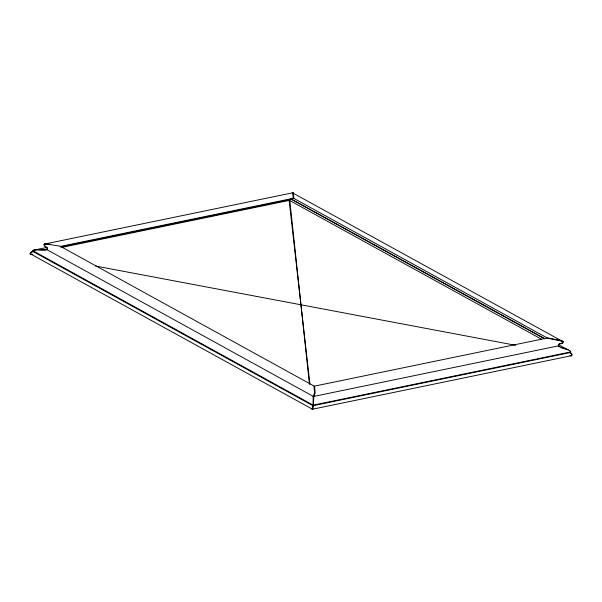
<?xml version="1.0" encoding="UTF-8"?>
<svg xmlns="http://www.w3.org/2000/svg" width="602" height="602" viewBox="0 0 602 602"><rect width="100%" height="100%" fill="white"/><g stroke="black" fill="none" stroke-linecap="round" stroke-linejoin="round"><path stroke-width="0.9" d="M313.326 405.914L312.814 409.42L30.1 253.683L31.582 251.726L33.087 251.538L313.326 405.914L313.808 396.68L315.162 392.956L314.613 386.356L60.223 246.226L49.274 244.404L44.142 244.307L44.262 245.586L47.385 248.588M559.341 343.877L562.629 342.907L563.314 341.778L562.434 341.048L558.581 340.017L547.624 337.955L313.996 386.236L314.515 392.82L313.168 396.545L313.078 403.694L312.152 409.285M558.272 345.322L559.055 344.209L562.629 343.148L563.126 341.695L292.354 192.753M291.677 198.999L291.842 199.352L292.203 198.532M292.918 193.182L293.166 192.73L293.859 198.186L60.23 246.459M312.671 405.778L570.041 352.599L570.711 351.929L312.867 405.214M30.13 253.946L30.95 252.366L33.095 251.786L33.08 250.266C37.437 248.333 42.381 251.019 46.783 249.582L47.257 248.904M558.709 344.171L558.408 346.112L559.243 346.872M47.054 247.414L34.171 250.071L32.779 250.944L33.118 251.606M44.473 244.081L293.076 192.715M60.561 246.978L292.023 199.149M61.434 247.475L289.773 200.293L309.436 384.099M313.168 396.545L558.4 345.872L561.026 347.602L568.137 349.928L558.25 344.487M312.129 409.285L571.772 355.639M34.171 250.071L46.783 249.822L47.385 248.348L47.046 247.603L44.255 245.345L44.014 244.374L45.27 243.712L50.252 244.344M30.153 253.939L32.922 254.465M95.507 266.024L515.605 345.3M569.959 355.556L571.802 355.902L571.892 354.51L571.328 353.314L570.041 352.599M561.019 347.354L568.13 349.679L569.838 350.891M562.441 341.289L547.624 338.189L293.242 198.058L292.527 192.602M544.441 338.422L291.029 198.871M290.623 198.923L544.569 338.813M289.088 200.165L541.401 339.152M46.783 249.582L313.808 396.68M32.779 250.688L313.529 405.349M569.831 350.642L570.621 351.688M571.9 354.766L571.336 353.562L570.049 352.847L570.621 351.433M289.11 200.18L309.94 384.189"/></g></svg>
